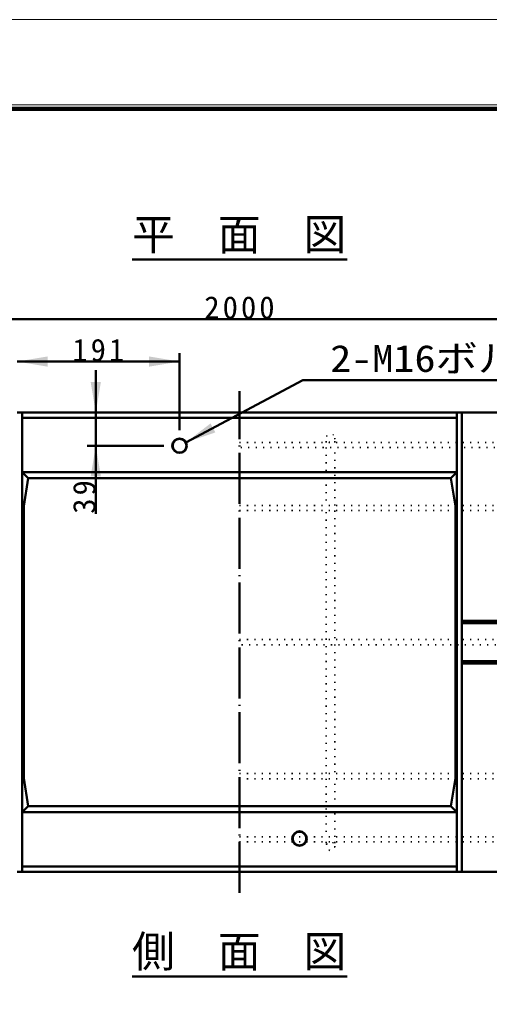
# Model space of a CAD drawing. Units: millimetres, scale not verified. Extents: x -2102 to 2102, y -1485 to 1485.
# Drawn here: x 575 to 1127, y 329 to 1485 of the extents above; entities that cross this region are included whole.
import ezdxf
from ezdxf.enums import TextEntityAlignment as Align

# ---------------------------------------------------------------- set-up
doc = ezdxf.new("R2010")
doc.units = ezdxf.units.MM
doc.header["$LTSCALE"] = 5
doc.linetypes.add('DOTTED', pattern=[1.75, 0.25, -1.5])
doc.linetypes.add('LONG_DASHED_DOTTED', pattern=[15.25, 12, -1.5, 0.25, -1.5])
doc.layers.add('0-0_V-nasSTD', color=7, linetype='Continuous', lineweight=35)
doc.layers.add('0-1_0', color=7, linetype='Continuous', lineweight=50)
doc.styles.add('ＭＳ ゴシック', font='')
doc.styles.get('ＭＳ ゴシック').set_extended_font_data('MS Gothic')

msp = doc.modelspace()

# ---------------------------------------------------------------- linework, layer by layer
at = {"layer": '0-0_V-nasSTD', "lineweight": 50}
for p, q in [((770.5, 987.887), (907.94, 1061.192)), ((585.187, 945.716), (578, 952.887)), ((1081.813, 945.716), (1089, 952.887)), ((1081.813, 945.716), (585.187, 945.716)), ((1095, 777.887), (1833.5, 777.887)), ((1095, 775.387), (1833.5, 775.387)), ((1095, 730.387), (1833.5, 730.387)), ((1095, 727.887), (1833.5, 727.887)), ((585.187, 560.057), (579.75, 592.887)), ((1081.813, 560.057), (1087.25, 592.887)), ((585.187, 560.057), (578, 552.887)), ((585.187, 560.057), (1081.813, 560.057)), ((1081.813, 560.057), (1089, 552.887))]:
    msp.add_line(p, q, dxfattribs=at)
at = {"layer": '0-0_V-nasSTD', "linetype": 'DOTTED'}
for p, q in [((833.5, 987.887), (1142.5, 987.887)), ((935.5, 987.887), (935.5, 992.887)), ((945.5, 987.887), (945.5, 992.887)), ((1142.5, 981.887), (833.5, 981.887)), ((935.5, 981.887), (935.5, 913.529)), ((945.5, 913.529), (945.5, 981.887)), ((833.5, 913.529), (1149.5, 913.529)), ((833.5, 907.529), (1149.5, 907.529)), ((935.5, 598.244), (935.5, 907.529)), ((945.5, 907.529), (945.5, 598.244)), ((833.5, 755.887), (1808.5, 755.887)), ((1808.5, 749.887), (833.5, 749.887)), ((833.5, 598.244), (1149.5, 598.244)), ((833.5, 592.244), (1149.5, 592.244)), ((935.5, 592.244), (935.5, 523.887)), ((945.5, 523.887), (945.5, 592.244)), ((833.5, 523.887), (1142.5, 523.887)), ((833.5, 517.887), (1142.5, 517.887)), ((935.5, 517.887), (935.5, 512.887)), ((945.5, 517.887), (945.5, 512.887))]:
    msp.add_line(p, q, dxfattribs=at)
at = {"layer": '0-0_V-nasSTD', "lineweight": 18}
for points in [[(-2102.5, -1485), (-2102.5, 1485), (2102.5, 1485), (2102.5, -1485)], [(-2002.5, -1385), (-2002.5, 1385), (2002.5, 1385), (2002.5, -1385)]]:
    msp.add_lwpolyline(points, close=True, dxfattribs=at)
at = {"layer": '0-0_V-nasSTD', "lineweight": 100}
msp.add_lwpolyline([(1997.5, -1380), (1997.5, 1380), (-1997.5, 1380)], dxfattribs=at)
at = {"layer": '0-0_V-nasSTD', "lineweight": 50}
for points in [[(585.187, 945.716), (579.75, 912.887), (579.75, 592.887)], [(1081.813, 945.716), (1087.25, 912.887), (1087.25, 592.887)]]:
    msp.add_lwpolyline(points, dxfattribs=at)
at = {"layer": '0-0_V-nasSTD', "linetype": 'DOTTED'}
for centre in [(940.5, 992.887), (940.5, 512.887)]:
    msp.add_circle(centre, 5, dxfattribs=at)
at = {"layer": '0-0_V-nasSTD', "lineweight": 50}
for centre, radius in [((763, 983.887), 8.5), ((763, 983.887), 8), ((904, 521.887), 8.5), ((904, 521.887), 8)]:
    msp.add_circle(centre, radius, dxfattribs=at)
at = {"layer": '0-0_V-nasSTD'}
for points in [[(572, 1082.887), (608, 1076.887), (608, 1088.887)], [(727, 1076.887), (727, 1088.887), (763, 1082.887)], [(658.5, 1058.887), (664.5, 1022.887), (670.5, 1058.887)], [(770.5, 987.887), (799.441, 1010.123), (802.264, 1004.829)], [(770.5, 987.887), (802.264, 1004.829), (805.088, 999.535)], [(658.5, 947.887), (664.5, 983.887), (670.5, 947.887)]]:
    msp.add_solid(points, dxfattribs=at)
at = {"layer": '0-1_0'}
for p, q in [((707.097, 1202.887), (959.903, 1202.887)), ((-166.5, 1132.887), (1833.5, 1132.887)), ((763, 1092.887), (763, 1002.387)), ((572, 1082.887), (763, 1082.887)), ((664.5, 1072.887), (664.5, 1022.887)), ((907.94, 1061.192), (1207.94, 1061.192)), ((572, 1022.887), (578, 1022.887)), ((578, 1022.887), (572, 1022.887)), ((578, 1022.887), (1089, 1022.887)), ((578, 1022.887), (578, 482.887)), ((664.5, 983.887), (664.5, 1022.887)), ((1089, 1022.887), (1095, 1022.887)), ((1089, 1022.887), (1089, 482.887)), ((1089, 1022.887), (1089, 952.887)), ((1089, 1022.887), (1095, 1022.887)), ((1833.5, 1022.887), (1095, 1022.887)), ((1095, 1022.887), (1095, 482.887)), ((578, 1016.887), (1089, 1016.887)), ((744.5, 983.887), (654.5, 983.887)), ((664.5, 903.887), (664.5, 983.887)), ((578, 952.887), (1089, 952.887)), ((578, 552.887), (1089, 552.887)), ((578, 488.887), (1089, 488.887)), ((572, 482.887), (578, 482.887)), ((572, 482.887), (578, 482.887)), ((578, 482.887), (1089, 482.887)), ((1095, 482.887), (1089, 482.887)), ((1095, 482.887), (1089, 482.887)), ((1095, 482.887), (1089, 482.887)), ((1095, 482.887), (1089, 482.887)), ((1095, 482.887), (1833.5, 482.887)), ((707.097, 359.655), (959.903, 359.655))]:
    msp.add_line(p, q, dxfattribs=at)
at = {"layer": '0-1_0', "linetype": 'LONG_DASHED_DOTTED'}
msp.add_line((833.5, 457.887), (833.5, 1047.887), dxfattribs=at)

# ---------------------------------------------------------------- texts
at = {"layer": '0-0_V-nasSTD', "style": 'ＭＳ ゴシック'}
for s, p in [('平\u3000面\u3000図', (707.097, 1202.887)), ('側\u3000面\u3000図', (707.097, 359.655))]:
    msp.add_text(s, height=36.95, dxfattribs=at).set_placement(p, align=Align.BOTTOM_LEFT)
at = {"layer": '0-0_V-nasSTD', "style": 'ＭＳ ゴシック', "width": 1.15}
msp.add_text('2-M16ボルト', height=31.67, dxfattribs=at).set_placement((940.1, 1061.192), align=Align.BOTTOM_LEFT)
at = {"layer": '0-0_V-nasSTD', "char_height": 26.39, "attachment_point": 7, "style": 'ＭＳ ゴシック'}
for s, insert in [('\\T1.2;2000', (792.1, 1132.887)), ('\\T1.2;191', (636.9, 1082.887))]:
    msp.add_mtext(s, dxfattribs=dict(at, insert=insert))
at = {"layer": '0-0_V-nasSTD', "insert": (664.5, 903.887), "char_height": 26.39, "attachment_point": 7, "rotation": 90, "style": 'ＭＳ ゴシック'}
msp.add_mtext('\\T1.2;39', dxfattribs=at)

doc.saveas('drawing.dxf')
